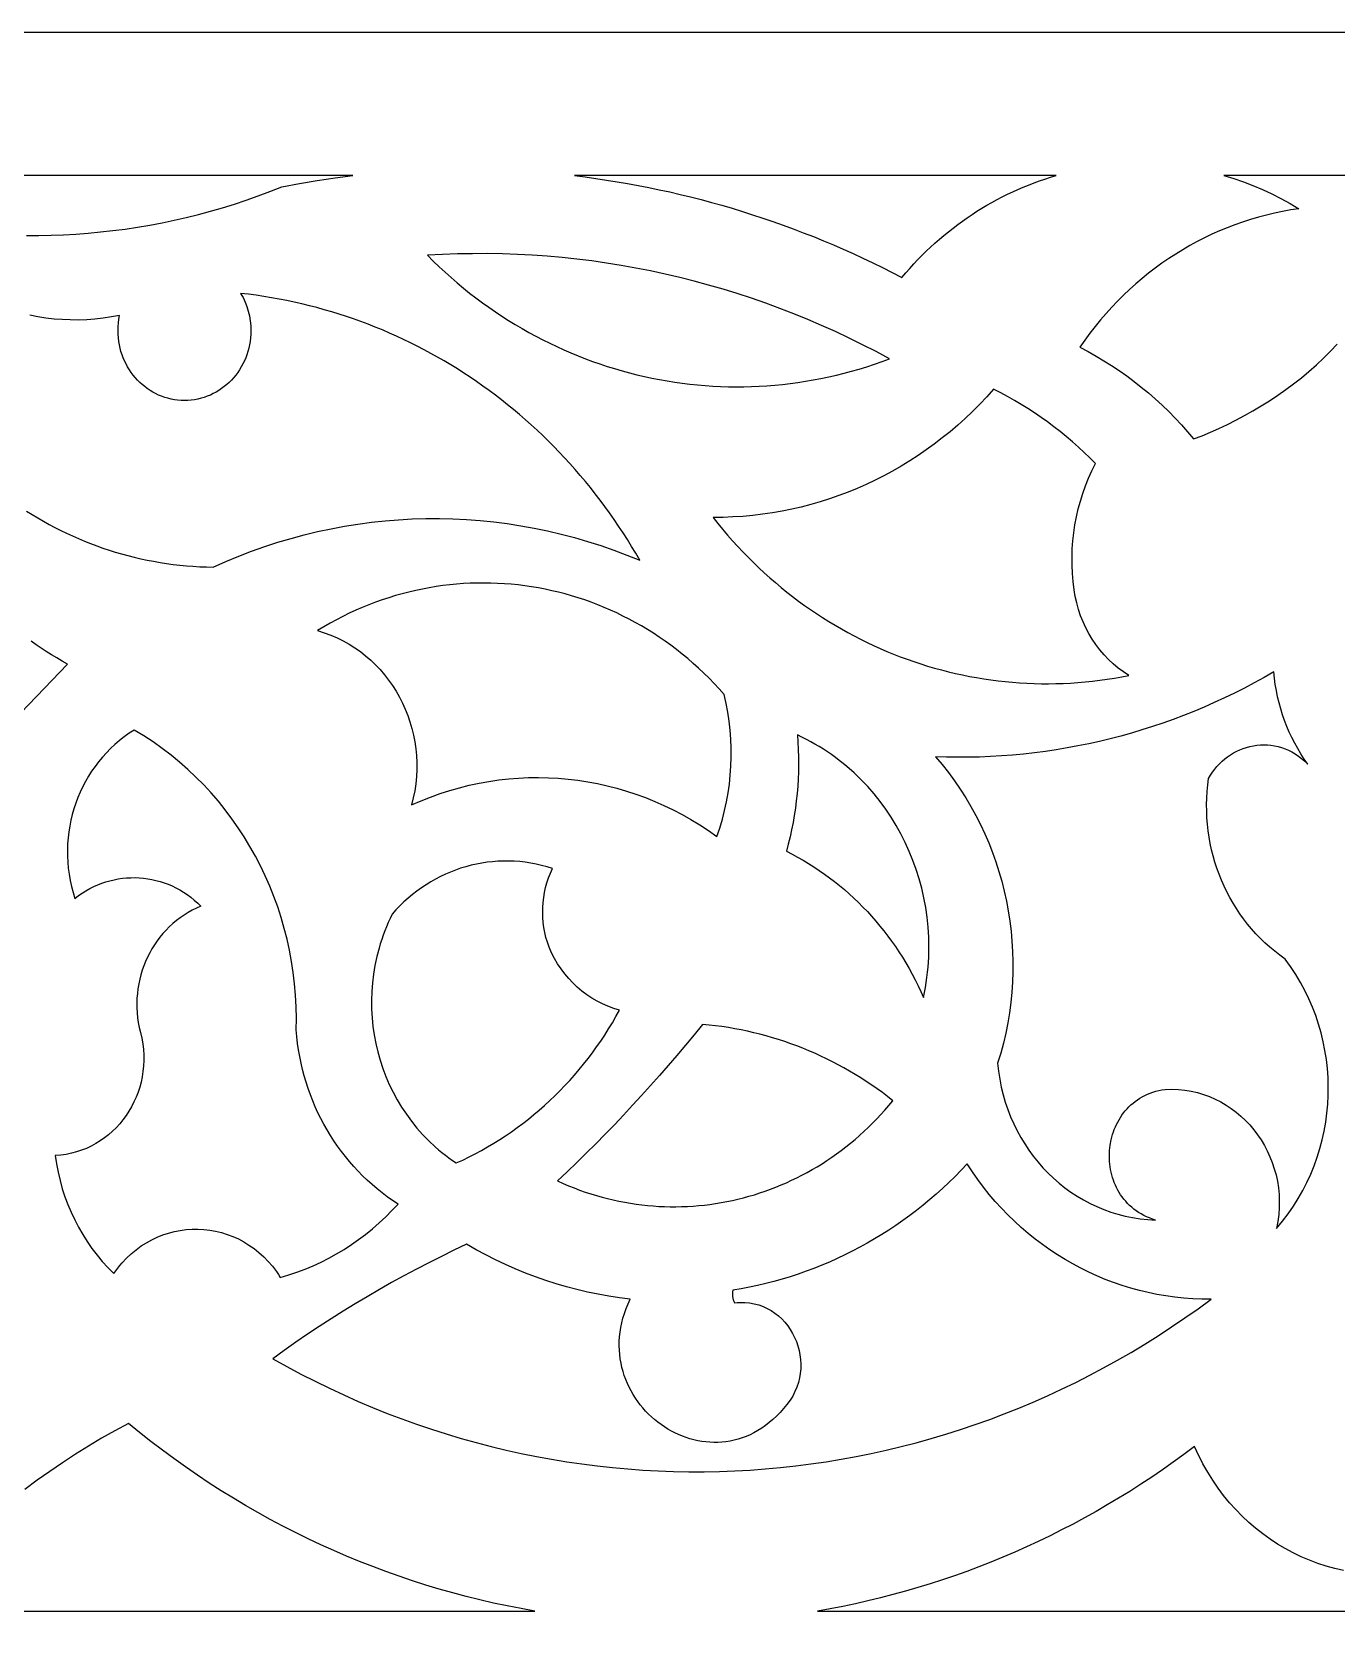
# Model space of a CAD drawing. Extents: x -1429 to -724, y 80 to 630.
# Drawn here: x -1293.3 to -1247.9, y 513.7 to 569.7 of the extents above; entities that cross this region are included whole.
import ezdxf

# ---------------------------------------------------------------- set-up
doc = ezdxf.new("R2010")
doc.units = 0
doc.layers.add('LAYER_1', color=18, linetype='CONTINUOUS')

msp = doc.modelspace()

# ---------------------------------------------------------------- linework, layer by layer
at = {"layer": 'LAYER_1'}
for points in [[(-784.299, 144.673), (-1369.299, 144.673), (-1369.299, 569.673), (-994.512, 569.673), (-784.299, 409.912)], [(-1274.06, 564.627), (-1273.689, 564.576), (-1273.319, 564.521), (-1272.95, 564.462), (-1272.581, 564.399), (-1272.213, 564.332), (-1271.846, 564.26), (-1271.48, 564.184), (-1271.115, 564.104), (-1270.75, 564.02), (-1270.387, 563.931), (-1270.024, 563.839), (-1269.663, 563.742), (-1269.302, 563.641), (-1268.943, 563.536), (-1268.584, 563.427), (-1268.227, 563.314), (-1267.871, 563.196), (-1267.516, 563.075), (-1267.162, 562.949), (-1266.81, 562.819), (-1266.459, 562.686), (-1266.109, 562.548), (-1265.76, 562.406), (-1265.413, 562.26), (-1265.068, 562.11), (-1264.723, 561.956), (-1264.381, 561.798), (-1264.039, 561.637), (-1263.7, 561.471), (-1263.361, 561.301), (-1263.025, 561.127), (-1262.889, 561.287), (-1262.751, 561.444), (-1262.611, 561.598), (-1262.468, 561.749), (-1262.323, 561.897), (-1262.175, 562.043), (-1262.025, 562.185), (-1261.872, 562.324), (-1261.718, 562.46), (-1261.561, 562.592), (-1261.402, 562.722), (-1261.241, 562.848), (-1261.078, 562.972), (-1260.913, 563.092), (-1260.746, 563.208), (-1260.577, 563.322), (-1260.407, 563.432), (-1260.234, 563.539), (-1260.06, 563.642), (-1259.884, 563.743), (-1259.706, 563.839), (-1259.526, 563.933), (-1259.345, 564.023), (-1259.163, 564.109), (-1258.979, 564.192), (-1258.793, 564.271), (-1258.607, 564.347), (-1258.418, 564.42), (-1258.229, 564.489), (-1258.038, 564.554), (-1257.846, 564.615), (-1257.652, 564.673), (-1274.431, 564.673)], [(-1277.989, 561.955), (-1278.512, 561.946), (-1279.034, 561.927), (-1279.557, 561.898), (-1279.356, 561.697), (-1279.151, 561.501), (-1278.944, 561.309), (-1278.734, 561.121), (-1278.521, 560.938), (-1278.305, 560.759), (-1278.088, 560.585), (-1277.867, 560.414), (-1277.645, 560.249), (-1277.419, 560.087), (-1277.192, 559.93), (-1276.963, 559.778), (-1276.731, 559.629), (-1276.497, 559.486), (-1276.261, 559.347), (-1276.023, 559.212), (-1275.783, 559.082), (-1275.542, 558.956), (-1275.298, 558.835), (-1275.053, 558.718), (-1274.806, 558.606), (-1274.558, 558.499), (-1274.308, 558.396), (-1274.056, 558.298), (-1273.803, 558.204), (-1273.549, 558.115), (-1273.293, 558.031), (-1273.036, 557.951), (-1272.778, 557.876), (-1272.519, 557.806), (-1272.258, 557.74), (-1271.997, 557.679), (-1271.735, 557.623), (-1271.471, 557.571), (-1271.207, 557.525), (-1270.942, 557.483), (-1270.677, 557.445), (-1270.411, 557.413), (-1270.144, 557.385), (-1269.876, 557.362), (-1269.609, 557.344), (-1269.34, 557.331), (-1269.072, 557.323), (-1268.803, 557.319), (-1268.534, 557.321), (-1268.264, 557.327), (-1267.995, 557.338), (-1267.725, 557.355), (-1267.456, 557.376), (-1267.187, 557.402), (-1266.917, 557.433), (-1266.648, 557.469), (-1266.379, 557.51), (-1266.111, 557.556), (-1265.843, 557.607), (-1265.575, 557.663), (-1265.307, 557.724), (-1265.041, 557.79), (-1264.775, 557.861), (-1264.509, 557.938), (-1264.244, 558.019), (-1263.981, 558.105), (-1263.717, 558.197), (-1263.455, 558.294), (-1263.922, 558.544), (-1264.392, 558.785), (-1264.865, 559.018), (-1265.342, 559.242), (-1265.821, 559.457), (-1266.304, 559.664), (-1266.79, 559.862), (-1267.278, 560.051), (-1267.769, 560.231), (-1268.263, 560.403), (-1268.759, 560.565), (-1269.257, 560.719), (-1269.758, 560.864), (-1270.261, 561), (-1270.766, 561.127), (-1271.273, 561.245), (-1271.782, 561.355), (-1272.292, 561.455), (-1272.804, 561.546), (-1273.318, 561.628), (-1273.833, 561.701), (-1274.349, 561.765), (-1274.866, 561.82), (-1275.385, 561.865), (-1275.904, 561.902), (-1276.424, 561.929), (-1276.945, 561.947), (-1277.467, 561.956)], [(-1260.065, 556.967), (-1260.31, 556.71), (-1260.561, 556.459), (-1260.817, 556.217), (-1261.078, 555.982), (-1261.345, 555.754), (-1261.617, 555.535), (-1261.894, 555.323), (-1262.176, 555.119), (-1262.462, 554.923), (-1262.752, 554.735), (-1263.047, 554.555), (-1263.347, 554.383), (-1263.65, 554.22), (-1263.957, 554.065), (-1264.267, 553.918), (-1264.581, 553.779), (-1264.899, 553.65), (-1265.219, 553.528), (-1265.543, 553.416), (-1265.869, 553.312), (-1266.199, 553.217), (-1266.53, 553.131), (-1266.865, 553.054), (-1267.201, 552.986), (-1267.539, 552.927), (-1267.88, 552.877), (-1268.222, 552.837), (-1268.565, 552.805), (-1268.911, 552.784), (-1269.257, 552.771), (-1269.604, 552.768), (-1269.439, 552.559), (-1269.27, 552.354), (-1269.099, 552.152), (-1268.925, 551.954), (-1268.747, 551.759), (-1268.567, 551.568), (-1268.385, 551.38), (-1268.199, 551.196), (-1268.011, 551.016), (-1267.821, 550.839), (-1267.628, 550.666), (-1267.432, 550.497), (-1267.234, 550.331), (-1267.034, 550.169), (-1266.831, 550.011), (-1266.626, 549.857), (-1266.419, 549.706), (-1266.21, 549.56), (-1265.999, 549.417), (-1265.785, 549.278), (-1265.57, 549.143), (-1265.352, 549.011), (-1265.133, 548.884), (-1264.911, 548.76), (-1264.688, 548.641), (-1264.463, 548.525), (-1264.237, 548.414), (-1264.009, 548.306), (-1263.779, 548.203), (-1263.547, 548.103), (-1263.315, 548.008), (-1263.08, 547.917), (-1262.844, 547.829), (-1262.607, 547.746), (-1262.369, 547.667), (-1262.129, 547.592), (-1261.888, 547.522), (-1261.646, 547.455), (-1261.403, 547.393), (-1261.158, 547.335), (-1260.913, 547.281), (-1260.667, 547.232), (-1260.42, 547.187), (-1260.172, 547.146), (-1259.923, 547.109), (-1259.673, 547.077), (-1259.423, 547.049), (-1259.172, 547.026), (-1258.921, 547.007), (-1258.669, 546.992), (-1258.416, 546.982), (-1258.163, 546.976), (-1257.91, 546.975), (-1257.656, 546.978), (-1257.402, 546.986), (-1257.147, 546.998), (-1256.893, 547.015), (-1256.638, 547.037), (-1256.383, 547.063), (-1256.129, 547.094), (-1255.874, 547.129), (-1255.619, 547.169), (-1255.364, 547.214), (-1255.11, 547.263), (-1255.301, 547.388), (-1255.483, 547.523), (-1255.657, 547.668), (-1255.823, 547.822), (-1255.979, 547.986), (-1256.126, 548.158), (-1256.264, 548.338), (-1256.391, 548.526), (-1256.509, 548.722), (-1256.615, 548.924), (-1256.711, 549.132), (-1256.796, 549.346), (-1256.869, 549.566), (-1256.931, 549.79), (-1256.98, 550.019), (-1257.017, 550.251), (-1257.054, 550.535), (-1257.079, 550.819), (-1257.092, 551.103), (-1257.095, 551.386), (-1257.086, 551.669), (-1257.066, 551.952), (-1257.036, 552.232), (-1256.994, 552.512), (-1256.941, 552.789), (-1256.878, 553.063), (-1256.804, 553.335), (-1256.719, 553.604), (-1256.623, 553.87), (-1256.517, 554.131), (-1256.401, 554.388), (-1256.273, 554.641), (-1256.47, 554.839), (-1256.67, 555.032), (-1256.874, 555.221), (-1257.082, 555.405), (-1257.293, 555.584), (-1257.507, 555.758), (-1257.725, 555.928), (-1257.946, 556.093), (-1258.171, 556.253), (-1258.398, 556.408), (-1258.629, 556.558), (-1258.863, 556.703), (-1259.099, 556.843), (-1259.339, 556.978), (-1259.581, 557.108), (-1259.826, 557.232)], [(-1277.828, 550.481), (-1278.066, 550.474), (-1278.305, 550.461), (-1278.544, 550.443), (-1278.782, 550.42), (-1279.02, 550.392), (-1279.258, 550.358), (-1279.495, 550.319), (-1279.732, 550.274), (-1279.968, 550.225), (-1280.204, 550.169), (-1280.439, 550.109), (-1280.673, 550.043), (-1280.906, 549.971), (-1281.138, 549.895), (-1281.369, 549.812), (-1281.599, 549.725), (-1281.828, 549.632), (-1282.056, 549.533), (-1282.282, 549.429), (-1282.506, 549.319), (-1282.73, 549.204), (-1282.951, 549.083), (-1283.171, 548.957), (-1283.389, 548.826), (-1283.155, 548.754), (-1282.929, 548.671), (-1282.708, 548.576), (-1282.495, 548.471), (-1282.288, 548.356), (-1282.089, 548.23), (-1281.896, 548.095), (-1281.712, 547.951), (-1281.535, 547.798), (-1281.366, 547.636), (-1281.206, 547.467), (-1281.054, 547.29), (-1280.911, 547.105), (-1280.776, 546.914), (-1280.651, 546.717), (-1280.534, 546.513), (-1280.428, 546.304), (-1280.331, 546.089), (-1280.244, 545.87), (-1280.167, 545.646), (-1280.1, 545.418), (-1280.044, 545.186), (-1279.999, 544.951), (-1279.965, 544.713), (-1279.942, 544.473), (-1279.93, 544.23), (-1279.93, 543.986), (-1279.942, 543.741), (-1279.966, 543.494), (-1280.002, 543.247), (-1280.051, 543), (-1280.112, 542.753), (-1279.783, 542.897), (-1279.452, 543.028), (-1279.118, 543.148), (-1278.781, 543.256), (-1278.443, 543.353), (-1278.102, 543.438), (-1277.76, 543.511), (-1277.417, 543.573), (-1277.073, 543.623), (-1276.728, 543.662), (-1276.382, 543.689), (-1276.036, 543.705), (-1275.691, 543.709), (-1275.345, 543.702), (-1275, 543.683), (-1274.656, 543.653), (-1274.313, 543.612), (-1273.971, 543.559), (-1273.631, 543.496), (-1273.292, 543.421), (-1272.956, 543.334), (-1272.622, 543.237), (-1272.291, 543.128), (-1271.963, 543.008), (-1271.638, 542.877), (-1271.316, 542.735), (-1270.998, 542.582), (-1270.684, 542.418), (-1270.374, 542.243), (-1270.068, 542.057), (-1269.768, 541.86), (-1269.472, 541.652), (-1269.371, 541.95), (-1269.281, 542.252), (-1269.203, 542.556), (-1269.136, 542.862), (-1269.08, 543.171), (-1269.036, 543.481), (-1269.003, 543.793), (-1268.981, 544.105), (-1268.971, 544.418), (-1268.972, 544.732), (-1268.985, 545.045), (-1269.009, 545.358), (-1269.045, 545.67), (-1269.092, 545.982), (-1269.151, 546.291), (-1269.222, 546.599), (-1269.393, 546.792), (-1269.568, 546.98), (-1269.746, 547.164), (-1269.927, 547.342), (-1270.112, 547.516), (-1270.299, 547.685), (-1270.489, 547.849), (-1270.682, 548.009), (-1270.877, 548.163), (-1271.075, 548.313), (-1271.276, 548.458), (-1271.479, 548.598), (-1271.684, 548.733), (-1271.892, 548.863), (-1272.102, 548.988), (-1272.314, 549.109), (-1272.528, 549.224), (-1272.744, 549.334), (-1272.962, 549.44), (-1273.182, 549.54), (-1273.403, 549.635), (-1273.626, 549.726), (-1273.851, 549.811), (-1274.077, 549.892), (-1274.305, 549.967), (-1274.533, 550.037), (-1274.763, 550.102), (-1274.995, 550.162), (-1275.227, 550.217), (-1275.46, 550.267), (-1275.694, 550.312), (-1275.929, 550.351), (-1276.165, 550.386), (-1276.401, 550.415), (-1276.638, 550.439), (-1276.875, 550.458), (-1277.113, 550.471), (-1277.351, 550.48), (-1277.589, 550.483)], [(-1250.403, 547.191), (-1250.744, 547.003), (-1251.088, 546.822), (-1251.435, 546.647), (-1251.784, 546.479), (-1252.136, 546.317), (-1252.49, 546.162), (-1252.846, 546.013), (-1253.204, 545.87), (-1253.565, 545.734), (-1253.927, 545.605), (-1254.292, 545.482), (-1254.658, 545.365), (-1255.026, 545.256), (-1255.396, 545.153), (-1255.767, 545.056), (-1256.14, 544.966), (-1256.514, 544.883), (-1256.889, 544.807), (-1257.266, 544.737), (-1257.644, 544.674), (-1258.023, 544.618), (-1258.403, 544.568), (-1258.784, 544.525), (-1259.166, 544.49), (-1259.549, 544.461), (-1259.932, 544.438), (-1260.316, 544.423), (-1260.701, 544.415), (-1261.086, 544.413), (-1261.471, 544.419), (-1261.857, 544.431), (-1261.625, 544.158), (-1261.404, 543.878), (-1261.192, 543.592), (-1260.991, 543.299), (-1260.8, 543), (-1260.619, 542.696), (-1260.448, 542.386), (-1260.287, 542.071), (-1260.137, 541.752), (-1259.997, 541.428), (-1259.868, 541.099), (-1259.75, 540.767), (-1259.642, 540.432), (-1259.544, 540.093), (-1259.458, 539.751), (-1259.382, 539.406), (-1259.317, 539.059), (-1259.263, 538.709), (-1259.22, 538.358), (-1259.188, 538.005), (-1259.167, 537.651), (-1259.157, 537.296), (-1259.158, 536.941), (-1259.171, 536.585), (-1259.195, 536.228), (-1259.231, 535.872), (-1259.278, 535.517), (-1259.336, 535.162), (-1259.406, 534.809), (-1259.487, 534.456), (-1259.581, 534.106), (-1259.686, 533.757), (-1259.656, 533.476), (-1259.615, 533.199), (-1259.561, 532.926), (-1259.496, 532.659), (-1259.42, 532.396), (-1259.333, 532.139), (-1259.236, 531.888), (-1259.128, 531.642), (-1259.01, 531.403), (-1258.882, 531.17), (-1258.744, 530.945), (-1258.598, 530.726), (-1258.443, 530.515), (-1258.279, 530.311), (-1258.106, 530.115), (-1257.926, 529.928), (-1257.738, 529.749), (-1257.543, 529.58), (-1257.34, 529.419), (-1257.131, 529.267), (-1256.915, 529.126), (-1256.692, 528.994), (-1256.464, 528.873), (-1256.23, 528.763), (-1255.991, 528.663), (-1255.746, 528.574), (-1255.497, 528.497), (-1255.243, 528.432), (-1254.985, 528.378), (-1254.723, 528.337), (-1254.458, 528.309), (-1254.189, 528.294), (-1254.295, 528.328), (-1254.399, 528.367), (-1254.498, 528.41), (-1254.593, 528.457), (-1254.685, 528.507), (-1254.773, 528.56), (-1254.858, 528.617), (-1254.938, 528.677), (-1255.015, 528.74), (-1255.089, 528.806), (-1255.158, 528.875), (-1255.224, 528.946), (-1255.286, 529.02), (-1255.345, 529.097), (-1255.4, 529.175), (-1255.451, 529.256), (-1255.499, 529.338), (-1255.543, 529.422), (-1255.584, 529.508), (-1255.62, 529.596), (-1255.654, 529.685), (-1255.684, 529.775), (-1255.71, 529.866), (-1255.732, 529.958), (-1255.751, 530.051), (-1255.767, 530.145), (-1255.788, 530.334), (-1255.794, 530.524), (-1255.787, 530.714), (-1255.766, 530.902), (-1255.731, 531.089), (-1255.683, 531.272), (-1255.654, 531.362), (-1255.621, 531.451), (-1255.585, 531.538), (-1255.545, 531.624), (-1255.503, 531.708), (-1255.457, 531.79), (-1255.407, 531.871), (-1255.354, 531.949), (-1255.298, 532.025), (-1255.239, 532.099), (-1255.176, 532.17), (-1255.11, 532.238), (-1255.041, 532.304), (-1254.969, 532.367), (-1254.893, 532.427), (-1254.814, 532.483), (-1254.732, 532.536), (-1254.646, 532.586), (-1254.558, 532.632), (-1254.466, 532.675), (-1254.371, 532.713), (-1254.273, 532.748), (-1254.172, 532.778), (-1254.067, 532.804), (-1253.96, 532.825), (-1253.849, 532.842), (-1253.616, 532.848), (-1253.387, 532.84), (-1253.161, 532.817), (-1252.941, 532.781), (-1252.724, 532.731), (-1252.513, 532.669), (-1252.308, 532.594), (-1252.108, 532.507), (-1251.914, 532.409), (-1251.727, 532.3), (-1251.547, 532.181), (-1251.373, 532.051), (-1251.208, 531.912), (-1251.05, 531.763), (-1250.901, 531.606), (-1250.76, 531.44), (-1250.628, 531.266), (-1250.505, 531.085), (-1250.392, 530.896), (-1250.289, 530.701), (-1250.197, 530.5), (-1250.115, 530.293), (-1250.044, 530.081), (-1249.985, 529.864), (-1249.938, 529.643), (-1249.902, 529.417), (-1249.88, 529.188), (-1249.87, 528.956), (-1249.873, 528.721), (-1249.889, 528.484), (-1249.92, 528.246), (-1249.965, 528.005), (-1249.859, 528.129), (-1249.757, 528.255), (-1249.562, 528.512), (-1249.379, 528.777), (-1249.209, 529.047), (-1249.052, 529.324), (-1248.907, 529.607), (-1248.776, 529.895), (-1248.657, 530.187), (-1248.551, 530.483), (-1248.457, 530.784), (-1248.377, 531.087), (-1248.309, 531.393), (-1248.254, 531.702), (-1248.212, 532.013), (-1248.183, 532.325), (-1248.166, 532.637), (-1248.163, 532.951), (-1248.172, 533.264), (-1248.195, 533.577), (-1248.23, 533.888), (-1248.278, 534.199), (-1248.34, 534.507), (-1248.414, 534.813), (-1248.501, 535.117), (-1248.601, 535.417), (-1248.715, 535.713), (-1248.841, 536.005), (-1248.98, 536.292), (-1249.133, 536.574), (-1249.299, 536.85), (-1249.477, 537.121), (-1249.571, 537.253), (-1249.669, 537.384), (-1249.853, 537.517), (-1250.031, 537.655), (-1250.204, 537.8), (-1250.37, 537.95), (-1250.531, 538.106), (-1250.686, 538.267), (-1250.834, 538.434), (-1250.977, 538.605), (-1251.113, 538.781), (-1251.243, 538.962), (-1251.366, 539.147), (-1251.483, 539.337), (-1251.593, 539.53), (-1251.697, 539.727), (-1251.794, 539.927), (-1251.884, 540.131), (-1251.967, 540.338), (-1252.043, 540.548), (-1252.112, 540.76), (-1252.174, 540.976), (-1252.229, 541.193), (-1252.277, 541.413), (-1252.317, 541.634), (-1252.35, 541.857), (-1252.375, 542.082), (-1252.392, 542.308), (-1252.402, 542.535), (-1252.404, 542.763), (-1252.399, 542.992), (-1252.385, 543.221), (-1252.363, 543.451), (-1252.333, 543.68), (-1252.269, 543.792), (-1252.199, 543.899), (-1252.123, 544.001), (-1252.042, 544.098), (-1251.956, 544.19), (-1251.866, 544.277), (-1251.771, 544.358), (-1251.672, 544.433), (-1251.57, 544.502), (-1251.464, 544.566), (-1251.355, 544.623), (-1251.243, 544.674), (-1251.129, 544.719), (-1251.012, 544.758), (-1250.894, 544.789), (-1250.774, 544.814), (-1250.652, 544.832), (-1250.53, 544.843), (-1250.407, 544.847), (-1250.283, 544.843), (-1250.16, 544.832), (-1250.036, 544.813), (-1249.913, 544.786), (-1249.791, 544.751), (-1249.67, 544.709), (-1249.551, 544.658), (-1249.433, 544.599), (-1249.317, 544.531), (-1249.203, 544.455), (-1249.092, 544.369), (-1248.984, 544.275), (-1248.88, 544.172), (-1249.002, 544.349), (-1249.119, 544.531), (-1249.229, 544.716), (-1249.333, 544.904), (-1249.431, 545.097), (-1249.522, 545.292), (-1249.607, 545.49), (-1249.685, 545.692), (-1249.756, 545.896), (-1249.821, 546.102), (-1249.879, 546.311), (-1249.93, 546.522), (-1249.974, 546.736), (-1250.011, 546.95), (-1250.041, 547.167), (-1250.064, 547.385)], [(-1289.953, 545.248), (-1290.125, 545.126), (-1290.291, 544.997), (-1290.45, 544.862), (-1290.603, 544.72), (-1290.749, 544.572), (-1290.887, 544.419), (-1291.019, 544.26), (-1291.144, 544.095), (-1291.262, 543.926), (-1291.373, 543.752), (-1291.476, 543.573), (-1291.572, 543.39), (-1291.66, 543.204), (-1291.74, 543.014), (-1291.813, 542.82), (-1291.878, 542.623), (-1291.935, 542.424), (-1291.984, 542.222), (-1292.025, 542.018), (-1292.058, 541.812), (-1292.082, 541.604), (-1292.098, 541.395), (-1292.106, 541.185), (-1292.105, 540.974), (-1292.095, 540.763), (-1292.076, 540.551), (-1292.048, 540.339), (-1292.012, 540.127), (-1291.966, 539.916), (-1291.911, 539.706), (-1291.847, 539.497), (-1291.721, 539.593), (-1291.592, 539.682), (-1291.46, 539.764), (-1291.326, 539.839), (-1291.19, 539.908), (-1291.051, 539.969), (-1290.911, 540.024), (-1290.769, 540.072), (-1290.626, 540.114), (-1290.481, 540.148), (-1290.336, 540.176), (-1290.189, 540.197), (-1290.043, 540.212), (-1289.896, 540.219), (-1289.749, 540.22), (-1289.602, 540.215), (-1289.455, 540.202), (-1289.309, 540.183), (-1289.164, 540.158), (-1289.02, 540.125), (-1288.877, 540.086), (-1288.736, 540.041), (-1288.596, 539.989), (-1288.459, 539.93), (-1288.323, 539.865), (-1288.19, 539.793), (-1288.059, 539.715), (-1287.931, 539.63), (-1287.806, 539.539), (-1287.685, 539.441), (-1287.566, 539.337), (-1287.452, 539.226), (-1287.607, 539.159), (-1287.757, 539.085), (-1287.902, 539.004), (-1288.043, 538.917), (-1288.178, 538.823), (-1288.309, 538.724), (-1288.434, 538.619), (-1288.555, 538.508), (-1288.669, 538.392), (-1288.779, 538.271), (-1288.882, 538.146), (-1288.98, 538.015), (-1289.073, 537.881), (-1289.159, 537.742), (-1289.239, 537.6), (-1289.313, 537.454), (-1289.381, 537.305), (-1289.442, 537.153), (-1289.497, 536.997), (-1289.545, 536.84), (-1289.586, 536.68), (-1289.621, 536.517), (-1289.648, 536.353), (-1289.668, 536.187), (-1289.682, 536.02), (-1289.687, 535.851), (-1289.686, 535.682), (-1289.677, 535.512), (-1289.66, 535.341), (-1289.635, 535.17), (-1289.603, 535), (-1289.562, 534.829), (-1289.516, 534.632), (-1289.482, 534.436), (-1289.458, 534.24), (-1289.446, 534.045), (-1289.444, 533.852), (-1289.453, 533.661), (-1289.472, 533.472), (-1289.501, 533.286), (-1289.54, 533.102), (-1289.588, 532.922), (-1289.646, 532.746), (-1289.712, 532.574), (-1289.787, 532.406), (-1289.871, 532.243), (-1289.963, 532.085), (-1290.063, 531.932), (-1290.17, 531.785), (-1290.285, 531.645), (-1290.407, 531.511), (-1290.536, 531.385), (-1290.672, 531.265), (-1290.814, 531.154), (-1290.962, 531.05), (-1291.117, 530.955), (-1291.277, 530.868), (-1291.442, 530.791), (-1291.612, 530.724), (-1291.788, 530.666), (-1291.968, 530.618), (-1292.152, 530.581), (-1292.341, 530.556), (-1292.534, 530.541), (-1292.489, 530.247), (-1292.432, 529.956), (-1292.364, 529.668), (-1292.284, 529.385), (-1292.192, 529.106), (-1292.09, 528.832), (-1291.976, 528.563), (-1291.852, 528.299), (-1291.717, 528.041), (-1291.572, 527.789), (-1291.416, 527.544), (-1291.251, 527.306), (-1291.075, 527.075), (-1290.89, 526.851), (-1290.695, 526.636), (-1290.49, 526.429), (-1290.422, 526.527), (-1290.351, 526.621), (-1290.278, 526.712), (-1290.203, 526.8), (-1290.047, 526.967), (-1289.884, 527.121), (-1289.713, 527.262), (-1289.537, 527.39), (-1289.354, 527.505), (-1289.167, 527.608), (-1288.975, 527.698), (-1288.779, 527.776), (-1288.58, 527.84), (-1288.378, 527.892), (-1288.175, 527.932), (-1287.969, 527.959), (-1287.763, 527.973), (-1287.556, 527.975), (-1287.35, 527.964), (-1287.144, 527.94), (-1286.94, 527.904), (-1286.738, 527.855), (-1286.538, 527.794), (-1286.342, 527.72), (-1286.149, 527.634), (-1285.961, 527.535), (-1285.778, 527.424), (-1285.601, 527.301), (-1285.43, 527.165), (-1285.265, 527.016), (-1285.108, 526.855), (-1284.959, 526.682), (-1284.819, 526.496), (-1284.752, 526.398), (-1284.688, 526.298), (-1284.395, 526.384), (-1284.106, 526.48), (-1283.821, 526.587), (-1283.541, 526.704), (-1283.264, 526.831), (-1282.992, 526.968), (-1282.726, 527.114), (-1282.464, 527.271), (-1282.207, 527.437), (-1281.957, 527.612), (-1281.712, 527.796), (-1281.473, 527.99), (-1281.24, 528.192), (-1281.014, 528.403), (-1280.795, 528.623), (-1280.582, 528.851), (-1280.772, 528.976), (-1280.958, 529.106), (-1281.139, 529.242), (-1281.315, 529.382), (-1281.487, 529.528), (-1281.655, 529.679), (-1281.817, 529.835), (-1281.975, 529.995), (-1282.128, 530.16), (-1282.276, 530.329), (-1282.419, 530.503), (-1282.557, 530.681), (-1282.69, 530.863), (-1282.818, 531.049), (-1282.94, 531.238), (-1283.057, 531.432), (-1283.168, 531.629), (-1283.274, 531.829), (-1283.374, 532.032), (-1283.469, 532.239), (-1283.557, 532.449), (-1283.64, 532.661), (-1283.717, 532.877), (-1283.788, 533.094), (-1283.853, 533.315), (-1283.911, 533.538), (-1283.964, 533.763), (-1284.01, 533.99), (-1284.05, 534.219), (-1284.083, 534.449), (-1284.11, 534.682), (-1284.13, 534.916), (-1284.124, 535.32), (-1284.132, 535.722), (-1284.153, 536.122), (-1284.187, 536.519), (-1284.234, 536.913), (-1284.294, 537.304), (-1284.366, 537.691), (-1284.451, 538.075), (-1284.548, 538.455), (-1284.657, 538.83), (-1284.778, 539.2), (-1284.91, 539.566), (-1285.054, 539.926), (-1285.21, 540.281), (-1285.377, 540.629), (-1285.555, 540.972), (-1285.743, 541.308), (-1285.943, 541.637), (-1286.153, 541.959), (-1286.374, 542.274), (-1286.605, 542.581), (-1286.846, 542.88), (-1287.096, 543.171), (-1287.357, 543.453), (-1287.627, 543.726), (-1287.907, 543.99), (-1288.196, 544.244), (-1288.494, 544.489), (-1288.801, 544.723), (-1289.117, 544.947), (-1289.442, 545.16), (-1289.775, 545.362)], [(-1266.646, 544.935), (-1266.633, 544.679), (-1266.626, 544.423), (-1266.624, 544.167), (-1266.629, 543.912), (-1266.639, 543.656), (-1266.654, 543.402), (-1266.676, 543.147), (-1266.703, 542.893), (-1266.735, 542.64), (-1266.774, 542.388), (-1266.818, 542.136), (-1266.867, 541.886), (-1266.923, 541.637), (-1266.983, 541.389), (-1267.05, 541.142), (-1266.853, 541.041), (-1266.658, 540.936), (-1266.465, 540.827), (-1266.276, 540.713), (-1266.089, 540.595), (-1265.905, 540.473), (-1265.724, 540.347), (-1265.545, 540.216), (-1265.37, 540.082), (-1265.197, 539.944), (-1265.028, 539.802), (-1264.862, 539.657), (-1264.698, 539.507), (-1264.538, 539.354), (-1264.382, 539.198), (-1264.228, 539.038), (-1264.078, 538.874), (-1263.932, 538.707), (-1263.789, 538.536), (-1263.649, 538.363), (-1263.513, 538.186), (-1263.381, 538.006), (-1263.252, 537.822), (-1263.127, 537.636), (-1263.006, 537.447), (-1262.889, 537.254), (-1262.775, 537.059), (-1262.666, 536.861), (-1262.561, 536.66), (-1262.46, 536.456), (-1262.363, 536.25), (-1262.27, 536.041), (-1262.234, 536.218), (-1262.202, 536.394), (-1262.174, 536.57), (-1262.15, 536.747), (-1262.129, 536.923), (-1262.112, 537.099), (-1262.099, 537.275), (-1262.09, 537.45), (-1262.084, 537.626), (-1262.082, 537.8), (-1262.084, 537.975), (-1262.089, 538.149), (-1262.097, 538.322), (-1262.11, 538.495), (-1262.145, 538.839), (-1262.194, 539.179), (-1262.256, 539.516), (-1262.332, 539.85), (-1262.421, 540.179), (-1262.523, 540.503), (-1262.638, 540.822), (-1262.766, 541.135), (-1262.906, 541.443), (-1263.058, 541.744), (-1263.222, 542.038), (-1263.398, 542.324), (-1263.586, 542.603), (-1263.785, 542.874), (-1263.995, 543.136), (-1264.216, 543.39), (-1264.448, 543.633), (-1264.69, 543.867), (-1264.943, 544.091), (-1265.073, 544.198), (-1265.206, 544.303), (-1265.341, 544.405), (-1265.478, 544.505), (-1265.618, 544.601), (-1265.761, 544.695), (-1265.906, 544.785), (-1266.053, 544.872), (-1266.202, 544.957), (-1266.354, 545.038), (-1266.508, 545.116), (-1266.664, 545.19)], [(-1276.912, 540.799), (-1277.102, 540.792), (-1277.291, 540.777), (-1277.479, 540.756), (-1277.666, 540.728), (-1277.852, 540.693), (-1278.037, 540.651), (-1278.22, 540.603), (-1278.401, 540.548), (-1278.58, 540.486), (-1278.758, 540.417), (-1278.932, 540.342), (-1279.105, 540.26), (-1279.275, 540.172), (-1279.442, 540.077), (-1279.606, 539.976), (-1279.767, 539.869), (-1279.925, 539.755), (-1280.079, 539.635), (-1280.229, 539.509), (-1280.376, 539.377), (-1280.518, 539.239), (-1280.656, 539.094), (-1280.79, 538.944), (-1280.86, 538.8), (-1280.926, 538.656), (-1280.989, 538.51), (-1281.047, 538.363), (-1281.103, 538.216), (-1281.154, 538.068), (-1281.202, 537.919), (-1281.247, 537.769), (-1281.325, 537.469), (-1281.39, 537.166), (-1281.44, 536.863), (-1281.477, 536.558), (-1281.5, 536.253), (-1281.51, 535.949), (-1281.506, 535.645), (-1281.489, 535.342), (-1281.458, 535.041), (-1281.415, 534.742), (-1281.359, 534.446), (-1281.29, 534.152), (-1281.209, 533.863), (-1281.115, 533.577), (-1281.008, 533.296), (-1280.889, 533.02), (-1280.759, 532.75), (-1280.616, 532.485), (-1280.461, 532.228), (-1280.294, 531.977), (-1280.116, 531.733), (-1279.927, 531.498), (-1279.726, 531.271), (-1279.513, 531.053), (-1279.29, 530.845), (-1279.174, 530.744), (-1279.056, 530.646), (-1278.934, 530.551), (-1278.81, 530.458), (-1278.684, 530.368), (-1278.554, 530.281), (-1278.331, 530.384), (-1278.11, 530.492), (-1277.891, 530.605), (-1277.675, 530.722), (-1277.461, 530.843), (-1277.25, 530.969), (-1277.041, 531.099), (-1276.836, 531.233), (-1276.633, 531.372), (-1276.433, 531.514), (-1276.236, 531.661), (-1276.041, 531.812), (-1275.85, 531.967), (-1275.662, 532.126), (-1275.477, 532.289), (-1275.295, 532.455), (-1275.117, 532.626), (-1274.942, 532.8), (-1274.77, 532.978), (-1274.601, 533.16), (-1274.436, 533.345), (-1274.275, 533.534), (-1274.117, 533.726), (-1273.962, 533.922), (-1273.812, 534.121), (-1273.665, 534.323), (-1273.521, 534.529), (-1273.382, 534.738), (-1273.247, 534.95), (-1273.115, 535.165), (-1272.988, 535.384), (-1272.864, 535.605), (-1273.068, 535.667), (-1273.267, 535.74), (-1273.46, 535.824), (-1273.648, 535.92), (-1273.83, 536.026), (-1274.005, 536.143), (-1274.173, 536.269), (-1274.335, 536.406), (-1274.489, 536.551), (-1274.635, 536.706), (-1274.772, 536.869), (-1274.901, 537.04), (-1275.021, 537.22), (-1275.131, 537.407), (-1275.232, 537.601), (-1275.322, 537.802), (-1275.379, 537.97), (-1275.428, 538.14), (-1275.468, 538.312), (-1275.5, 538.485), (-1275.522, 538.659), (-1275.536, 538.833), (-1275.542, 539.008), (-1275.538, 539.183), (-1275.526, 539.358), (-1275.506, 539.532), (-1275.477, 539.704), (-1275.439, 539.876), (-1275.393, 540.045), (-1275.338, 540.212), (-1275.275, 540.377), (-1275.203, 540.538), (-1275.391, 540.597), (-1275.58, 540.648), (-1275.77, 540.691), (-1275.96, 540.727), (-1276.15, 540.756), (-1276.341, 540.778), (-1276.532, 540.792), (-1276.722, 540.799)], [(-1270.264, 534.744), (-1270.561, 534.386), (-1270.862, 534.029), (-1271.165, 533.676), (-1271.472, 533.326), (-1271.781, 532.978), (-1272.093, 532.633), (-1272.407, 532.29), (-1272.725, 531.951), (-1273.045, 531.615), (-1273.368, 531.281), (-1273.693, 530.95), (-1274.022, 530.622), (-1274.353, 530.297), (-1274.686, 529.975), (-1275.023, 529.656), (-1274.832, 529.57), (-1274.64, 529.488), (-1274.448, 529.411), (-1274.255, 529.338), (-1274.061, 529.27), (-1273.866, 529.206), (-1273.67, 529.146), (-1273.474, 529.091), (-1273.278, 529.04), (-1273.081, 528.993), (-1272.883, 528.95), (-1272.685, 528.912), (-1272.487, 528.878), (-1272.288, 528.848), (-1272.09, 528.823), (-1271.891, 528.801), (-1271.692, 528.784), (-1271.493, 528.771), (-1271.294, 528.762), (-1271.096, 528.758), (-1270.897, 528.757), (-1270.699, 528.761), (-1270.5, 528.769), (-1270.303, 528.78), (-1270.105, 528.796), (-1269.908, 528.816), (-1269.712, 528.84), (-1269.516, 528.868), (-1269.321, 528.901), (-1269.126, 528.937), (-1268.932, 528.977), (-1268.739, 529.021), (-1268.547, 529.069), (-1268.356, 529.121), (-1268.166, 529.177), (-1267.977, 529.237), (-1267.788, 529.301), (-1267.601, 529.368), (-1267.416, 529.44), (-1267.231, 529.515), (-1267.048, 529.595), (-1266.866, 529.678), (-1266.686, 529.765), (-1266.507, 529.856), (-1266.33, 529.95), (-1266.154, 530.049), (-1265.98, 530.151), (-1265.808, 530.257), (-1265.638, 530.366), (-1265.469, 530.48), (-1265.303, 530.597), (-1265.138, 530.718), (-1264.976, 530.842), (-1264.815, 530.97), (-1264.657, 531.102), (-1264.501, 531.238), (-1264.347, 531.377), (-1264.195, 531.52), (-1264.046, 531.666), (-1263.899, 531.816), (-1263.755, 531.969), (-1263.614, 532.127), (-1263.475, 532.287), (-1263.338, 532.451), (-1263.52, 532.593), (-1263.703, 532.731), (-1263.889, 532.866), (-1264.077, 532.996), (-1264.267, 533.124), (-1264.459, 533.247), (-1264.652, 533.367), (-1264.848, 533.483), (-1265.045, 533.595), (-1265.244, 533.704), (-1265.445, 533.809), (-1265.647, 533.91), (-1265.852, 534.007), (-1266.057, 534.101), (-1266.264, 534.19), (-1266.473, 534.276), (-1266.683, 534.358), (-1266.894, 534.436), (-1267.107, 534.51), (-1267.321, 534.58), (-1267.536, 534.646), (-1267.752, 534.708), (-1267.97, 534.766), (-1268.188, 534.82), (-1268.408, 534.87), (-1268.628, 534.916), (-1268.85, 534.958), (-1269.072, 534.996), (-1269.295, 535.03), (-1269.519, 535.059), (-1269.743, 535.085), (-1269.969, 535.106)], [(-1260.956, 530.027), (-1261.168, 529.813), (-1261.383, 529.603), (-1261.602, 529.399), (-1261.824, 529.199), (-1262.051, 529.004), (-1262.28, 528.815), (-1262.513, 528.63), (-1262.75, 528.451), (-1262.989, 528.277), (-1263.232, 528.108), (-1263.478, 527.945), (-1263.727, 527.786), (-1263.979, 527.634), (-1264.233, 527.486), (-1264.491, 527.344), (-1264.751, 527.208), (-1265.014, 527.077), (-1265.279, 526.952), (-1265.547, 526.832), (-1265.817, 526.718), (-1266.089, 526.61), (-1266.364, 526.508), (-1266.64, 526.411), (-1266.919, 526.32), (-1267.2, 526.235), (-1267.482, 526.157), (-1267.767, 526.084), (-1268.053, 526.017), (-1268.34, 525.956), (-1268.63, 525.901), (-1268.92, 525.853), (-1268.929, 525.796), (-1268.933, 525.739), (-1268.932, 525.682), (-1268.926, 525.626), (-1268.915, 525.571), (-1268.9, 525.516), (-1268.88, 525.463), (-1268.856, 525.412), (-1268.765, 525.421), (-1268.676, 525.426), (-1268.502, 525.425), (-1268.333, 525.41), (-1268.169, 525.381), (-1268.012, 525.339), (-1267.86, 525.284), (-1267.716, 525.218), (-1267.578, 525.141), (-1267.447, 525.053), (-1267.324, 524.956), (-1267.209, 524.849), (-1267.102, 524.735), (-1267.003, 524.612), (-1266.913, 524.483), (-1266.832, 524.347), (-1266.761, 524.206), (-1266.699, 524.06), (-1266.647, 523.909), (-1266.606, 523.755), (-1266.575, 523.598), (-1266.555, 523.438), (-1266.547, 523.277), (-1266.55, 523.116), (-1266.565, 522.954), (-1266.592, 522.792), (-1266.631, 522.632), (-1266.684, 522.473), (-1266.75, 522.317), (-1266.829, 522.164), (-1266.922, 522.015), (-1267.029, 521.87), (-1267.15, 521.731), (-1267.27, 521.594), (-1267.393, 521.467), (-1267.519, 521.349), (-1267.646, 521.239), (-1267.776, 521.138), (-1267.908, 521.046), (-1268.042, 520.961), (-1268.178, 520.885), (-1268.314, 520.817), (-1268.452, 520.757), (-1268.591, 520.705), (-1268.731, 520.66), (-1268.872, 520.623), (-1269.013, 520.594), (-1269.154, 520.571), (-1269.296, 520.556), (-1269.437, 520.548), (-1269.578, 520.546), (-1269.719, 520.551), (-1269.859, 520.563), (-1269.998, 520.582), (-1270.136, 520.606), (-1270.273, 520.637), (-1270.409, 520.674), (-1270.542, 520.716), (-1270.675, 520.765), (-1270.805, 520.819), (-1270.932, 520.878), (-1271.058, 520.943), (-1271.181, 521.014), (-1271.301, 521.089), (-1271.418, 521.169), (-1271.533, 521.254), (-1271.644, 521.344), (-1271.751, 521.438), (-1271.855, 521.537), (-1271.954, 521.64), (-1272.05, 521.747), (-1272.142, 521.858), (-1272.229, 521.973), (-1272.311, 522.092), (-1272.389, 522.214), (-1272.461, 522.34), (-1272.529, 522.469), (-1272.591, 522.601), (-1272.647, 522.737), (-1272.698, 522.875), (-1272.742, 523.016), (-1272.781, 523.16), (-1272.813, 523.306), (-1272.838, 523.455), (-1272.857, 523.606), (-1272.869, 523.759), (-1272.874, 523.914), (-1272.872, 524.071), (-1272.862, 524.229), (-1272.844, 524.389), (-1272.819, 524.551), (-1272.786, 524.714), (-1272.744, 524.878), (-1272.694, 525.043), (-1272.635, 525.209), (-1272.568, 525.376), (-1272.491, 525.543), (-1272.867, 525.588), (-1273.24, 525.644), (-1273.612, 525.709), (-1273.982, 525.785), (-1274.349, 525.87), (-1274.714, 525.966), (-1275.077, 526.071), (-1275.436, 526.186), (-1275.793, 526.311), (-1276.147, 526.445), (-1276.497, 526.59), (-1276.843, 526.743), (-1277.186, 526.907), (-1277.526, 527.079), (-1277.861, 527.261), (-1278.192, 527.453), (-1278.634, 527.243), (-1279.074, 527.028), (-1279.511, 526.807), (-1279.946, 526.581), (-1280.379, 526.35), (-1280.808, 526.113), (-1281.235, 525.871), (-1281.659, 525.624), (-1282.081, 525.372), (-1282.5, 525.115), (-1282.915, 524.853), (-1283.328, 524.585), (-1283.738, 524.313), (-1284.145, 524.035), (-1284.549, 523.753), (-1284.95, 523.465), (-1284.462, 523.193), (-1283.97, 522.93), (-1283.476, 522.677), (-1282.978, 522.434), (-1282.477, 522.201), (-1281.974, 521.977), (-1281.468, 521.764), (-1280.959, 521.56), (-1280.448, 521.366), (-1279.935, 521.181), (-1279.419, 521.007), (-1278.902, 520.842), (-1278.383, 520.687), (-1277.861, 520.542), (-1277.339, 520.406), (-1276.814, 520.281), (-1276.289, 520.165), (-1275.762, 520.058), (-1275.233, 519.962), (-1274.704, 519.875), (-1274.174, 519.798), (-1273.643, 519.73), (-1273.112, 519.672), (-1272.579, 519.624), (-1272.047, 519.586), (-1271.514, 519.557), (-1270.981, 519.537), (-1270.448, 519.528), (-1269.915, 519.528), (-1269.382, 519.538), (-1268.849, 519.557), (-1268.317, 519.586), (-1267.785, 519.624), (-1267.254, 519.672), (-1266.724, 519.73), (-1266.195, 519.797), (-1265.667, 519.874), (-1265.14, 519.961), (-1264.614, 520.057), (-1264.09, 520.162), (-1263.567, 520.277), (-1263.046, 520.402), (-1262.527, 520.536), (-1262.009, 520.679), (-1261.494, 520.833), (-1260.98, 520.995), (-1260.469, 521.167), (-1259.961, 521.349), (-1259.455, 521.54), (-1258.951, 521.741), (-1258.451, 521.951), (-1257.953, 522.17), (-1257.458, 522.399), (-1256.966, 522.637), (-1256.478, 522.885), (-1255.993, 523.142), (-1255.511, 523.409), (-1255.033, 523.685), (-1254.559, 523.97), (-1254.089, 524.265), (-1253.622, 524.569), (-1253.16, 524.883), (-1252.702, 525.206), (-1252.249, 525.538), (-1252.567, 525.54), (-1252.885, 525.552), (-1253.201, 525.575), (-1253.515, 525.608), (-1253.827, 525.651), (-1254.136, 525.704), (-1254.444, 525.767), (-1254.748, 525.84), (-1255.05, 525.922), (-1255.349, 526.014), (-1255.644, 526.116), (-1255.936, 526.227), (-1256.225, 526.347), (-1256.509, 526.477), (-1256.79, 526.615), (-1257.066, 526.763), (-1257.338, 526.919), (-1257.605, 527.084), (-1257.868, 527.258), (-1258.125, 527.44), (-1258.377, 527.63), (-1258.624, 527.829), (-1258.865, 528.036), (-1259.101, 528.251), (-1259.33, 528.474), (-1259.553, 528.704), (-1259.769, 528.943), (-1259.979, 529.189), (-1260.183, 529.442), (-1260.379, 529.703), (-1260.568, 529.971), (-1260.749, 530.247)]]:
    msp.add_lwpolyline(points, close=True, dxfattribs=at)
for points in [[(-1293.537, 562.594), (-1293.105, 562.593), (-1292.673, 562.6), (-1292.241, 562.616), (-1291.809, 562.639), (-1291.378, 562.671), (-1290.948, 562.711), (-1290.518, 562.759), (-1290.09, 562.815), (-1289.662, 562.88), (-1289.235, 562.952), (-1288.809, 563.033), (-1288.385, 563.121), (-1287.962, 563.218), (-1287.54, 563.323), (-1287.12, 563.436), (-1286.702, 563.556), (-1286.285, 563.685), (-1285.871, 563.822), (-1285.458, 563.967), (-1285.047, 564.12), (-1284.639, 564.281), (-1284.02, 564.398), (-1283.4, 564.502), (-1282.778, 564.594), (-1282.155, 564.673), (-1316.22, 564.673)], [(-1235.382, 564.673), (-1251.799, 564.673), (-1251.459, 564.569), (-1251.123, 564.453), (-1250.789, 564.326), (-1250.46, 564.188), (-1250.135, 564.038), (-1249.814, 563.877), (-1249.497, 563.704), (-1249.185, 563.521), (-1249.473, 563.477), (-1249.758, 563.426), (-1250.041, 563.367), (-1250.322, 563.301), (-1250.601, 563.227), (-1250.877, 563.146), (-1251.151, 563.057), (-1251.422, 562.962), (-1251.691, 562.859), (-1251.956, 562.749), (-1252.219, 562.632), (-1252.478, 562.508), (-1252.734, 562.377), (-1252.987, 562.239), (-1253.236, 562.095), (-1253.482, 561.944), (-1253.723, 561.787), (-1253.961, 561.623), (-1254.195, 561.453), (-1254.425, 561.276), (-1254.651, 561.094), (-1254.872, 560.905), (-1255.089, 560.71), (-1255.301, 560.509), (-1255.508, 560.302), (-1255.711, 560.089), (-1255.908, 559.87), (-1256.101, 559.646), (-1256.288, 559.416), (-1256.47, 559.181), (-1256.647, 558.94), (-1256.817, 558.694), (-1256.535, 558.546), (-1256.258, 558.391), (-1255.984, 558.228), (-1255.714, 558.059), (-1255.449, 557.882), (-1255.188, 557.699), (-1254.932, 557.508), (-1254.681, 557.311), (-1254.434, 557.108), (-1254.193, 556.897), (-1253.957, 556.68), (-1253.726, 556.457), (-1253.5, 556.228), (-1253.28, 555.992), (-1253.065, 555.751), (-1252.856, 555.503), (-1252.564, 555.616), (-1252.269, 555.738), (-1251.973, 555.869), (-1251.677, 556.008), (-1251.381, 556.157), (-1251.085, 556.313), (-1250.792, 556.479), (-1250.5, 556.652), (-1250.212, 556.834), (-1249.927, 557.023), (-1249.646, 557.22), (-1249.37, 557.424), (-1249.1, 557.636), (-1248.836, 557.856), (-1248.58, 558.082), (-1248.331, 558.315), (-1248.091, 558.555), (-1247.859, 558.802)], [(-1293.528, 552.989), (-1293.335, 552.868), (-1293.14, 552.75), (-1292.942, 552.637), (-1292.743, 552.526), (-1292.542, 552.42), (-1292.339, 552.317), (-1292.134, 552.218), (-1291.928, 552.123), (-1291.72, 552.031), (-1291.51, 551.943), (-1291.298, 551.859), (-1291.085, 551.779), (-1290.87, 551.703), (-1290.654, 551.631), (-1290.437, 551.563), (-1290.218, 551.499), (-1289.997, 551.438), (-1289.776, 551.382), (-1289.553, 551.33), (-1289.329, 551.282), (-1289.103, 551.239), (-1288.877, 551.199), (-1288.649, 551.164), (-1288.421, 551.133), (-1288.191, 551.106), (-1287.961, 551.084), (-1287.73, 551.066), (-1287.497, 551.052), (-1287.264, 551.043), (-1287.03, 551.038), (-1286.586, 551.235), (-1286.137, 551.421), (-1285.686, 551.594), (-1285.231, 551.755), (-1284.773, 551.903), (-1284.313, 552.04), (-1283.851, 552.164), (-1283.386, 552.276), (-1282.919, 552.375), (-1282.451, 552.463), (-1281.981, 552.538), (-1281.51, 552.601), (-1281.038, 552.651), (-1280.565, 552.689), (-1280.091, 552.715), (-1279.617, 552.729), (-1279.143, 552.731), (-1278.669, 552.72), (-1278.195, 552.697), (-1277.721, 552.661), (-1277.249, 552.614), (-1276.777, 552.554), (-1276.306, 552.481), (-1275.837, 552.397), (-1275.369, 552.3), (-1274.903, 552.19), (-1274.439, 552.069), (-1273.978, 551.935), (-1273.519, 551.789), (-1273.062, 551.63), (-1272.609, 551.459), (-1272.158, 551.276), (-1272.3, 551.52), (-1272.444, 551.761), (-1272.592, 551.999), (-1272.742, 552.235), (-1272.896, 552.468), (-1273.053, 552.698), (-1273.212, 552.926), (-1273.375, 553.151), (-1273.541, 553.373), (-1273.709, 553.592), (-1273.88, 553.808), (-1274.054, 554.022), (-1274.231, 554.232), (-1274.41, 554.44), (-1274.593, 554.644), (-1274.777, 554.846), (-1274.965, 555.045), (-1275.155, 555.24), (-1275.347, 555.433), (-1275.543, 555.623), (-1275.74, 555.809), (-1275.94, 555.992), (-1276.142, 556.173), (-1276.347, 556.35), (-1276.554, 556.524), (-1276.764, 556.694), (-1276.975, 556.862), (-1277.189, 557.026), (-1277.405, 557.187), (-1277.623, 557.345), (-1277.844, 557.499), (-1278.066, 557.65), (-1278.29, 557.798), (-1278.517, 557.942), (-1278.745, 558.083), (-1278.976, 558.22), (-1279.208, 558.354), (-1279.442, 558.484), (-1279.678, 558.611), (-1279.916, 558.734), (-1280.155, 558.854), (-1280.397, 558.97), (-1280.64, 559.083), (-1280.884, 559.192), (-1281.13, 559.297), (-1281.378, 559.399), (-1281.627, 559.497), (-1281.878, 559.591), (-1282.131, 559.682), (-1282.384, 559.768), (-1282.64, 559.851), (-1282.896, 559.93), (-1283.154, 560.005), (-1283.413, 560.077), (-1283.674, 560.144), (-1283.935, 560.208), (-1284.198, 560.267), (-1284.462, 560.323), (-1284.727, 560.375), (-1284.994, 560.422), (-1285.261, 560.466), (-1285.529, 560.505), (-1285.798, 560.541), (-1286.069, 560.572), (-1285.986, 560.425), (-1285.914, 560.272), (-1285.853, 560.114), (-1285.802, 559.951), (-1285.762, 559.785), (-1285.734, 559.616), (-1285.716, 559.445), (-1285.71, 559.273), (-1285.713, 559.148), (-1285.722, 559.024), (-1285.737, 558.902), (-1285.757, 558.783), (-1285.783, 558.665), (-1285.814, 558.549), (-1285.851, 558.436), (-1285.892, 558.326), (-1285.939, 558.218), (-1285.99, 558.113), (-1286.046, 558.011), (-1286.106, 557.913), (-1286.171, 557.817), (-1286.239, 557.726), (-1286.312, 557.637), (-1286.389, 557.553), (-1286.469, 557.472), (-1286.553, 557.396), (-1286.641, 557.324), (-1286.732, 557.256), (-1286.826, 557.192), (-1286.923, 557.134), (-1287.022, 557.08), (-1287.125, 557.032), (-1287.23, 556.988), (-1287.338, 556.95), (-1287.448, 556.917), (-1287.56, 556.89), (-1287.674, 556.868), (-1287.79, 556.853), (-1287.908, 556.844), (-1288.027, 556.84), (-1288.146, 556.844), (-1288.264, 556.853), (-1288.379, 556.868), (-1288.494, 556.89), (-1288.606, 556.917), (-1288.716, 556.95), (-1288.823, 556.988), (-1288.928, 557.032), (-1289.031, 557.08), (-1289.131, 557.134), (-1289.228, 557.192), (-1289.322, 557.256), (-1289.413, 557.324), (-1289.5, 557.396), (-1289.584, 557.472), (-1289.665, 557.553), (-1289.741, 557.637), (-1289.814, 557.726), (-1289.883, 557.817), (-1289.947, 557.913), (-1290.008, 558.011), (-1290.063, 558.113), (-1290.115, 558.218), (-1290.161, 558.326), (-1290.202, 558.436), (-1290.239, 558.549), (-1290.27, 558.665), (-1290.296, 558.783), (-1290.316, 558.902), (-1290.331, 559.024), (-1290.34, 559.148), (-1290.343, 559.273), (-1290.339, 559.41), (-1290.329, 559.545), (-1290.311, 559.678), (-1290.286, 559.807), (-1290.573, 559.752), (-1290.86, 559.709), (-1291.147, 559.676), (-1291.434, 559.655), (-1291.72, 559.645), (-1292.006, 559.646), (-1292.29, 559.657), (-1292.573, 559.68), (-1292.854, 559.712), (-1293.133, 559.756), (-1293.411, 559.81)], [(-1294.259, 545.399), (-1292.104, 547.662), (-1292.291, 547.766), (-1292.477, 547.873), (-1292.66, 547.983), (-1292.841, 548.097), (-1293.02, 548.213), (-1293.196, 548.333), (-1293.37, 548.455)], [(-1299.187, 514.673), (-1275.815, 514.673), (-1276.296, 514.759), (-1276.776, 514.853), (-1277.255, 514.954), (-1277.731, 515.064), (-1278.206, 515.181), (-1278.678, 515.307), (-1279.149, 515.44), (-1279.617, 515.581), (-1280.083, 515.729), (-1280.547, 515.886), (-1281.008, 516.05), (-1281.467, 516.221), (-1281.923, 516.401), (-1282.377, 516.587), (-1282.827, 516.782), (-1283.275, 516.984), (-1283.72, 517.193), (-1284.162, 517.41), (-1284.601, 517.634), (-1285.036, 517.866), (-1285.469, 518.105), (-1285.897, 518.351), (-1286.323, 518.605), (-1286.744, 518.866), (-1287.163, 519.134), (-1287.577, 519.41), (-1287.988, 519.692), (-1288.394, 519.982), (-1288.797, 520.279), (-1289.195, 520.583), (-1289.59, 520.894), (-1289.98, 521.212), (-1290.449, 520.956), (-1290.914, 520.691), (-1291.373, 520.417), (-1291.827, 520.134), (-1292.275, 519.841), (-1292.718, 519.539), (-1293.155, 519.229), (-1293.586, 518.909)], [(-1247.633, 516.083), (-1247.936, 516.153), (-1248.236, 516.237), (-1248.531, 516.334), (-1248.821, 516.443), (-1249.107, 516.566), (-1249.388, 516.701), (-1249.662, 516.848), (-1249.931, 517.008), (-1250.193, 517.179), (-1250.448, 517.363), (-1250.696, 517.558), (-1250.936, 517.764), (-1251.168, 517.982), (-1251.391, 518.21), (-1251.606, 518.449), (-1251.811, 518.699), (-1252.007, 518.959), (-1252.192, 519.229), (-1252.367, 519.51), (-1252.531, 519.8), (-1252.609, 519.948), (-1252.683, 520.099), (-1252.755, 520.252), (-1252.824, 520.408), (-1253.193, 520.132), (-1253.565, 519.862), (-1253.94, 519.598), (-1254.318, 519.34), (-1254.7, 519.088), (-1255.085, 518.843), (-1255.473, 518.603), (-1255.864, 518.369), (-1256.258, 518.142), (-1256.654, 517.921), (-1257.054, 517.706), (-1257.456, 517.498), (-1257.861, 517.295), (-1258.269, 517.099), (-1258.679, 516.909), (-1259.091, 516.726), (-1259.506, 516.549), (-1259.923, 516.378), (-1260.343, 516.214), (-1260.764, 516.056), (-1261.188, 515.905), (-1261.614, 515.76), (-1262.042, 515.622), (-1262.471, 515.49), (-1262.903, 515.365), (-1263.336, 515.246), (-1263.771, 515.134), (-1264.208, 515.028), (-1264.646, 514.929), (-1265.086, 514.837), (-1265.527, 514.752), (-1265.97, 514.673), (-1243.59, 514.673)]]:
    msp.add_lwpolyline(points, dxfattribs=at)

doc.saveas('drawing.dxf')
